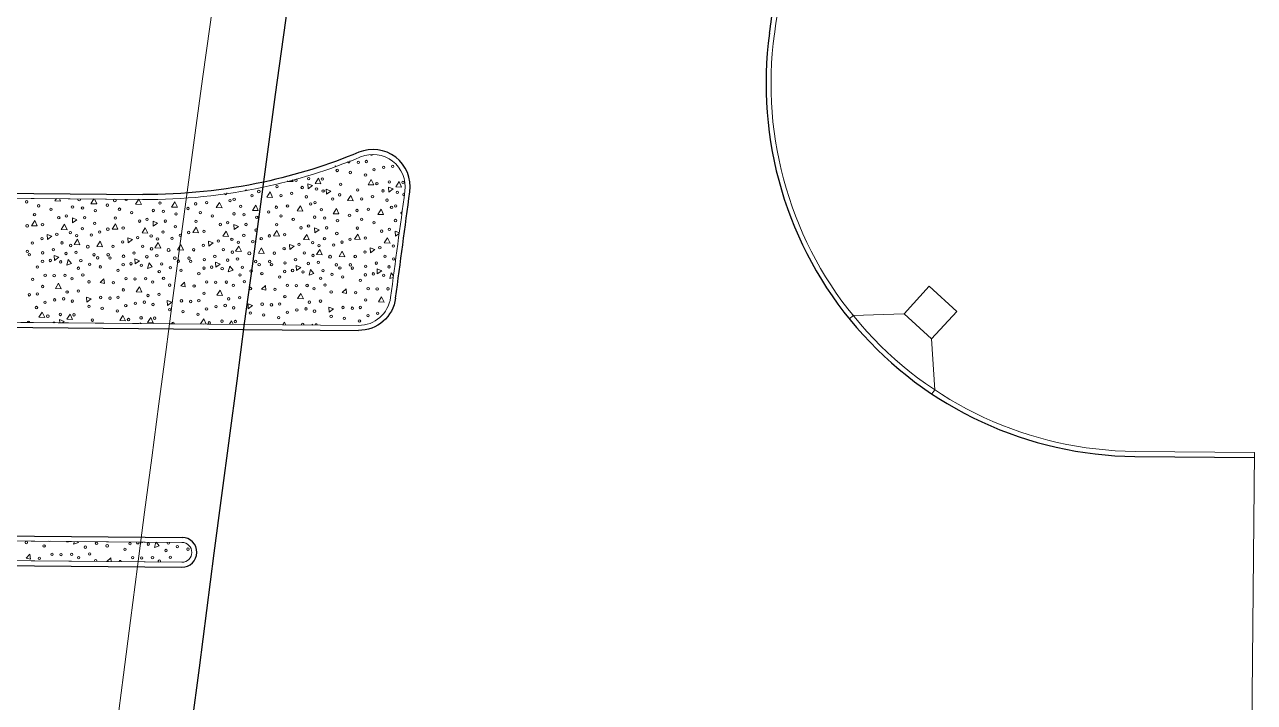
# Model space of a CAD drawing. Extents: x 2536801 to 2538856, y 7112140 to 7131569.
# Drawn here: x 2538397.8 to 2538563, y 7129198 to 7129289 of the extents above; entities that cross this region are included whole.
import ezdxf

# ---------------------------------------------------------------- set-up
doc = ezdxf.new("R2010")
doc.units = 0
doc.header["$LTSCALE"] = 100
doc.header["$MEASUREMENT"] = 0
for name, color, linetype, lineweight in [('D_BOC_FR', 3, 'Continuous', 13), ('D_BOC_MISC', 6, 'Continuous', 13), ('D_BOC_XST', 4, 'Continuous', 13), ('D_CTB_1', 2, 'Continuous', 0), ('D_EOS_ML', 7, 'Continuous', 30), ('D_EOT_ML', 7, 'Continuous', 13), ('D_FOC_FR', 3, 'Continuous', 30), ('D_FOC_XST', 4, 'Continuous', 30), ('D_RIPRAP_1', 7, 'Continuous', 0)]:
    doc.layers.add(name, color=color, linetype=linetype, lineweight=lineweight)

msp = doc.modelspace()

# ---------------------------------------------------------------- linework, layer by layer
at = {"layer": 'D_BOC_FR', "lineweight": 0, "extrusion": (0, 0, -1)}
msp.add_arc((-2549393.07, 7127787.5), 10997.33, 7.840019, 7.905005, dxfattribs=at)
at = {"layer": 'D_BOC_MISC'}
for p, q in [((2538519.32, 7129253.83), (2538515.96, 7129250.13)), ((2538523.02, 7129250.46), (2538519.32, 7129253.83)), ((2538509.12, 7129249.89), (2538508.6, 7129249.47)), ((2538509.12, 7129249.89), (2538515.96, 7129250.13)), ((2538519.65, 7129246.76), (2538515.96, 7129250.13)), ((2538523.02, 7129250.46), (2538519.65, 7129246.76)), ((2538520.07, 7129239.93), (2538519.65, 7129246.76)), ((2538519.7, 7129239.38), (2538520.07, 7129239.93))]:
    msp.add_line(p, q, dxfattribs=at)
at = {"layer": 'D_BOC_XST', "lineweight": 0}
for p, q in [((2538269.04, 7129266.77), (2538413.66, 7129265.5)), ((2538231.88, 7129250.43), (2538427.35, 7129248.71)), ((2538546.98, 7129231.66), (2538563.02, 7129231.52)), ((2538327.77, 7129220.26), (2538418.95, 7129219.45)), ((2538327.74, 7129217.59), (2538418.93, 7129216.79))]:
    msp.add_line(p, q, dxfattribs=at)
at = {"layer": 'D_BOC_XST', "linetype": 'Continuous', "lineweight": 0}
msp.add_line((2538427.35, 7129248.71), (2538442.65, 7129248.58), dxfattribs=at)
at = {"layer": 'D_BOC_XST', "lineweight": 0, "flags": 128}
for points in [[(2538418.95, 7129219.45), (2538327.77, 7129220.26)], [(2538327.74, 7129217.59), (2538418.93, 7129216.79)]]:
    msp.add_lwpolyline(points, dxfattribs=at)
at = {"layer": 'D_BOC_XST', "lineweight": 0}
for centre, radius, start, end in [((2538547.41, 7129280.99), 49.33, 172.1595, 269.4957), ((2538444.61, 7129267.2), 4.33, 352.303, 112.5462), ((2538418.94, 7129218.12), 1.33, 269.4957, 89.4957)]:
    msp.add_arc(centre, radius, start, end, dxfattribs=at)
at = {"layer": 'D_BOC_XST', "linetype": 'Continuous', "lineweight": 0, "extrusion": (0, 0, -1)}
msp.add_arc((-2538414.32, 7129340.16), 74.67, 247.4538, 258.0051, dxfattribs=at)
at = {"layer": 'D_BOC_XST', "lineweight": 0, "extrusion": (0, 0, -1)}
for centre, radius, start, end in [((-2538414.32, 7129340.16), 74.67, 258.0051, 270.5043), ((-2549393.07, 7127787.5), 11043.67, 7.622195, 7.696977), ((-2538442.69, 7129252.91), 4.33, 187.6222, 270.5043)]:
    msp.add_arc(centre, radius, start, end, dxfattribs=at)
at = {"layer": 'D_CTB_1', "linetype": 'Continuous', "lineweight": 0, "ltscale": 0.025, "extrusion": (0, 0, -1)}
msp.add_arc((-2549729.58, 7127736.07), 11516, 6.670132, 11.529987, dxfattribs=at)
at = {"layer": 'D_EOS_ML', "extrusion": (0, 0, -1)}
for radius, start, end in [(11515, 1.824925, 11.529987), (11485, 1.824925, 10.322938), (11403, 3.52727, 8.520802)]:
    msp.add_arc((-2549729.58, 7127736.07), radius, start, end, dxfattribs=at)
at = {"layer": 'D_EOT_ML', "extrusion": (0, 0, -1)}
for radius, start, end in [(11527, 1.824925, 11.529987), (11473, 1.824925, 10.322649), (11413, 3.65794, 8.372641)]:
    msp.add_arc((-2549729.58, 7127736.07), radius, start, end, dxfattribs=at)
at = {"layer": 'D_FOC_FR', "extrusion": (0, 0, -1)}
msp.add_arc((-2549393.07, 7127787.5), 10998, 7.840548, 7.881945, dxfattribs=at)
at = {"layer": 'D_FOC_XST'}
for p, q in [((2538269.04, 7129267.44), (2538413.67, 7129266.17)), ((2538231.79, 7129249.77), (2538427.27, 7129248.05)), ((2538427.27, 7129248.05), (2538442.64, 7129247.91)), ((2538546.97, 7129230.99), (2538563.01, 7129230.85)), ((2538327.77, 7129220.92), (2538418.96, 7129220.12)), ((2538327.74, 7129216.92), (2538418.92, 7129216.12))]:
    msp.add_line(p, q, dxfattribs=at)
at = {"layer": 'D_FOC_XST', "color": 131, "lineweight": 13}
msp.add_line((2538562.65, 7129190.19), (2538563.02, 7129231.52), dxfattribs=at)
at = {"layer": 'D_FOC_XST'}
for centre, radius, start, end in [((2538547.41, 7129280.99), 50, 172.1595, 269.4957), ((2538444.61, 7129267.2), 5, 352.303, 112.5462), ((2538418.94, 7129218.12), 2, 269.4957, 89.4957)]:
    msp.add_arc(centre, radius, start, end, dxfattribs=at)
at = {"layer": 'D_FOC_XST', "extrusion": (0, 0, -1)}
for centre, radius, start, end in [((-2538414.32, 7129340.16), 74, 247.4538, 257.8199), ((-2538414.32, 7129340.16), 74, 257.8199, 270.5043), ((-2549393.07, 7127787.5), 11043, 7.622195, 7.696977), ((-2538442.69, 7129252.91), 5, 187.6222, 270.5043)]:
    msp.add_arc(centre, radius, start, end, dxfattribs=at)
at = {"layer": 'D_RIPRAP_1', "color": 7, "linetype": 'Continuous', "lineweight": 0}
for p, q in [((2538407.94, 7129254.35), (2538408.46, 7129254.84)), ((2538408.46, 7129254.84), (2538408.52, 7129254.21)), ((2538408.52, 7129254.21), (2538407.94, 7129254.35)), ((2538418.79, 7129253.9), (2538419.3, 7129254.39)), ((2538419.37, 7129253.76), (2538418.79, 7129253.9)), ((2538419.3, 7129254.39), (2538419.37, 7129253.76)), ((2538429.63, 7129253.45), (2538430.15, 7129253.94)), ((2538430.21, 7129253.31), (2538429.63, 7129253.45)), ((2538430.15, 7129253.94), (2538430.21, 7129253.31)), ((2538440.48, 7129253), (2538441, 7129253.49)), ((2538441, 7129253.49), (2538441.06, 7129252.86)), ((2538441.06, 7129252.86), (2538440.48, 7129253)), ((2538398.01, 7129217.35), (2538398.53, 7129217.85)), ((2538398.59, 7129217.22), (2538398.01, 7129217.35)), ((2538398.53, 7129217.85), (2538398.59, 7129217.22)), ((2538408.86, 7129216.9), (2538409.37, 7129217.4)), ((2538408.96, 7129216.87), (2538408.86, 7129216.9)), ((2538409.37, 7129217.4), (2538409.42, 7129216.87))]:
    msp.add_line(p, q, dxfattribs=at)
at = {"layer": 'D_RIPRAP_1', "color": 7, "linetype": 'Continuous', "lineweight": 0, "flags": 128}
for points in [[(2538439.6, 7129270.02), (2538439.52, 7129269.95), (2538439.52, 7129269.99)], [(2538433.75, 7129268.13), (2538433.87, 7129267.88), (2538433.09, 7129267.91), (2538433.13, 7129267.97)], [(2538427.72, 7129266.79), (2538427.5, 7129266.63), (2538427.49, 7129266.76)], [(2538402.49, 7129265.6), (2538402.65, 7129265.26), (2538401.87, 7129265.29), (2538402.07, 7129265.6)], [(2538407.18, 7129265.56), (2538407.49, 7129264.89), (2538406.71, 7129264.92), (2538407.12, 7129265.56)], [(2538413.17, 7129265.51), (2538413.49, 7129264.81), (2538412.72, 7129264.84), (2538413.14, 7129265.51)], [(2538448.13, 7129260.91), (2538447.64, 7129260.54), (2538447.6, 7129261.21), (2538448.15, 7129261)], [(2538447.34, 7129255.03), (2538446.86, 7129254.87), (2538447.07, 7129255.62), (2538447.37, 7129255.24)], [(2538402.52, 7129248.93), (2538402.5, 7129249.36), (2538403.12, 7129249.12), (2538402.86, 7129248.93)], [(2538413.35, 7129248.84), (2538413.35, 7129248.91), (2538413.53, 7129248.84)], [(2538421.79, 7129248.76), (2538421.43, 7129248.78), (2538421.87, 7129249.47), (2538422.2, 7129248.76)], [(2538425.32, 7129248.73), (2538425.61, 7129249.19), (2538425.83, 7129248.73)], [(2538432.49, 7129248.67), (2538432.72, 7129249.02), (2538432.88, 7129248.66)], [(2538436.39, 7129248.63), (2538436.46, 7129248.74), (2538436.51, 7129248.63)], [(2538404.91, 7129219.58), (2538405.03, 7129219.43), (2538404.39, 7129219.22), (2538404.49, 7129219.58)], [(2538413.72, 7129219.5), (2538413.57, 7129219.39), (2538413.57, 7129219.5)], [(2538415.48, 7129219.48), (2538415.88, 7129218.98), (2538415.24, 7129218.77), (2538415.44, 7129219.48)]]:
    msp.add_lwpolyline(points, dxfattribs=at)
for points in [[(2538437.61, 7129267.6), (2538436.83, 7129267.63), (2538437.27, 7129268.33)], [(2538444.72, 7129267.43), (2538443.94, 7129267.46), (2538444.38, 7129268.16)], [(2538431.12, 7129265.76), (2538430.34, 7129265.8), (2538430.78, 7129266.49)], [(2538435.89, 7129266.92), (2538435.85, 7129267.59), (2538436.47, 7129267.35)], [(2538438.35, 7129266.18), (2538438.31, 7129266.85), (2538438.93, 7129266.61)], [(2538446.74, 7129266.47), (2538446.7, 7129267.14), (2538447.32, 7129266.9)], [(2538448.46, 7129267.15), (2538447.68, 7129267.18), (2538448.12, 7129267.88)], [(2538418.34, 7129264.44), (2538417.56, 7129264.47), (2538418, 7129265.16)], [(2538424.34, 7129264.36), (2538423.56, 7129264.39), (2538424, 7129265.09)], [(2538429.19, 7129263.99), (2538428.41, 7129264.02), (2538428.85, 7129264.71)], [(2538435.19, 7129263.91), (2538434.41, 7129263.94), (2538434.85, 7129264.64)], [(2538441.96, 7129265.31), (2538441.19, 7129265.35), (2538441.63, 7129266.04)], [(2538404.25, 7129262.35), (2538404.22, 7129263.02), (2538404.83, 7129262.77)], [(2538440.03, 7129263.54), (2538439.25, 7129263.57), (2538439.69, 7129264.26)], [(2538446.03, 7129263.46), (2538445.26, 7129263.49), (2538445.7, 7129264.19)], [(2538399.5, 7129261.93), (2538398.72, 7129261.96), (2538399.16, 7129262.65)], [(2538403.51, 7129261.42), (2538402.73, 7129261.46), (2538403.17, 7129262.15)], [(2538410.34, 7129261.48), (2538409.57, 7129261.51), (2538410.01, 7129262.2)], [(2538414.36, 7129260.97), (2538413.58, 7129261.01), (2538414.02, 7129261.7)], [(2538415.1, 7129261.9), (2538415.06, 7129262.57), (2538415.68, 7129262.32)], [(2538421.19, 7129261.03), (2538420.41, 7129261.06), (2538420.85, 7129261.75)], [(2538425.95, 7129261.45), (2538425.91, 7129262.12), (2538426.53, 7129261.87)], [(2538436.79, 7129260.99), (2538436.76, 7129261.66), (2538437.37, 7129261.42)], [(2538400.88, 7129260.13), (2538400.84, 7129260.8), (2538401.46, 7129260.56)], [(2538405.24, 7129259.41), (2538404.47, 7129259.45), (2538404.91, 7129260.14)], [(2538408.29, 7129259.15), (2538407.51, 7129259.18), (2538407.95, 7129259.88)], [(2538411.72, 7129259.68), (2538411.69, 7129260.35), (2538412.3, 7129260.11)], [(2538416.09, 7129258.96), (2538415.31, 7129259), (2538415.75, 7129259.69)], [(2538422.57, 7129259.23), (2538422.53, 7129259.9), (2538423.15, 7129259.66)], [(2538425.2, 7129260.52), (2538424.43, 7129260.56), (2538424.87, 7129261.25)], [(2538432.04, 7129260.58), (2538431.26, 7129260.61), (2538431.7, 7129261.3)], [(2538436.05, 7129260.07), (2538435.27, 7129260.11), (2538435.71, 7129260.8)], [(2538442.88, 7129260.13), (2538442.11, 7129260.16), (2538442.55, 7129260.85)], [(2538446.9, 7129259.62), (2538446.12, 7129259.65), (2538446.56, 7129260.35)], [(2538419.14, 7129258.7), (2538418.36, 7129258.73), (2538418.8, 7129259.43)], [(2538426.94, 7129258.51), (2538426.16, 7129258.55), (2538426.6, 7129259.24)], [(2538429.98, 7129258.25), (2538429.21, 7129258.28), (2538429.65, 7129258.98)], [(2538433.42, 7129258.78), (2538433.38, 7129259.45), (2538434, 7129259.21)], [(2538437.78, 7129258.06), (2538437.01, 7129258.1), (2538437.45, 7129258.79)], [(2538440.83, 7129257.8), (2538440.05, 7129257.83), (2538440.49, 7129258.53)], [(2538444.26, 7129258.33), (2538444.23, 7129259), (2538444.84, 7129258.76)], [(2538401.81, 7129257.29), (2538401.77, 7129257.96), (2538402.39, 7129257.72)], [(2538404.11, 7129256.88), (2538403.48, 7129256.67), (2538403.68, 7129257.42)], [(2538412.65, 7129256.84), (2538412.62, 7129257.51), (2538413.24, 7129257.27)], [(2538414.96, 7129256.43), (2538414.32, 7129256.22), (2538414.53, 7129256.97)], [(2538423.5, 7129256.39), (2538423.47, 7129257.06), (2538424.08, 7129256.82)], [(2538425.81, 7129255.98), (2538425.17, 7129255.77), (2538425.38, 7129256.52)], [(2538434.35, 7129255.94), (2538434.31, 7129256.61), (2538434.93, 7129256.37)], [(2538436.65, 7129255.53), (2538436.02, 7129255.32), (2538436.22, 7129256.07)], [(2538445.19, 7129255.49), (2538445.16, 7129256.16), (2538445.78, 7129255.92)], [(2538402.72, 7129253.5), (2538401.94, 7129253.53), (2538402.38, 7129254.23)], [(2538413.57, 7129253.05), (2538412.79, 7129253.08), (2538413.23, 7129253.78)], [(2538424.41, 7129252.6), (2538423.64, 7129252.63), (2538424.08, 7129253.33)], [(2538406.17, 7129251.72), (2538406.13, 7129252.39), (2538406.75, 7129252.15)], [(2538417.01, 7129251.27), (2538416.98, 7129251.94), (2538417.59, 7129251.7)], [(2538427.86, 7129250.82), (2538427.82, 7129251.49), (2538428.44, 7129251.25)], [(2538435.26, 7129252.15), (2538434.48, 7129252.18), (2538434.92, 7129252.88)], [(2538446.11, 7129251.7), (2538445.33, 7129251.73), (2538445.77, 7129252.43)], [(2538400.52, 7129249.65), (2538399.74, 7129249.68), (2538400.18, 7129250.37)], [(2538404.26, 7129249.37), (2538403.48, 7129249.4), (2538403.92, 7129250.09)], [(2538411.36, 7129249.2), (2538410.59, 7129249.23), (2538411.02, 7129249.92)], [(2538438.71, 7129250.37), (2538438.67, 7129251.04), (2538439.29, 7129250.8)], [(2538415.1, 7129248.92), (2538414.33, 7129248.95), (2538414.77, 7129249.64)]]:
    msp.add_lwpolyline(points, close=True, dxfattribs=at)
at = {"layer": 'D_RIPRAP_1', "color": 7, "lineweight": 0, "flags": 128}
for points in [[(2538413.66, 7129265.5), (2538269.04, 7129266.77)], [(2538199.56, 7129250.72), (2538231.88, 7129250.43), (2538427.35, 7129248.71), (2538442.65, 7129248.58)]]:
    msp.add_lwpolyline(points, dxfattribs=at)
at = {"layer": 'D_RIPRAP_1', "color": 7, "linetype": 'Continuous', "lineweight": 0}
for centre, radius in [((2538442.63, 7129270.47), 0.163), ((2538443.72, 7129270.58), 0.163), ((2538444.75, 7129269.48), 0.163), ((2538446.04, 7129269.79), 0.163), ((2538447.26, 7129269.93), 0.163), ((2538434.28, 7129268.05), 0.163), ((2538435.97, 7129268.29), 0.163), ((2538437.79, 7129268.23), 0.163), ((2538439.8, 7129269.38), 0.163), ((2538441.58, 7129269.11), 0.163), ((2538443.6, 7129268.77), 0.163), ((2538446.81, 7129267.84), 0.163), ((2538448.63, 7129267.78), 0.163), ((2538429.27, 7129266.56), 0.163), ((2538431.7, 7129267.21), 0.163), ((2538433.69, 7129266.31), 0.163), ((2538435.1, 7129267.09), 0.163), ((2538437.02, 7129266.88), 0.163), ((2538437.91, 7129266.61), 0.163), ((2538440.26, 7129267.52), 0.163), ((2538442.54, 7129266.76), 0.163), ((2538445.13, 7129267.6), 0.163), ((2538445.95, 7129266.64), 0.163), ((2538447.87, 7129266.43), 0.163), ((2538398.07, 7129265.17), 0.163), ((2538399.7, 7129264.63), 0.163), ((2538408.91, 7129264.72), 0.163), ((2538409.93, 7129265.35), 0.163), ((2538415.99, 7129265.01), 0.163), ((2538420.78, 7129264.9), 0.163), ((2538422.28, 7129265.07), 0.163), ((2538425.4, 7129265.33), 0.163), ((2538425.96, 7129265.52), 0.163), ((2538426.83, 7129264.56), 0.163), ((2538428.34, 7129265.99), 0.163), ((2538432.25, 7129266), 0.163), ((2538433.13, 7129264.62), 0.163), ((2538435.66, 7129265.84), 0.163), ((2538436.25, 7129264.88), 0.163), ((2538436.81, 7129265.07), 0.163), ((2538439.19, 7129265.54), 0.163), ((2538440.12, 7129266.11), 0.163), ((2538443.1, 7129265.55), 0.163), ((2538444.54, 7129265.86), 0.163), ((2538446.5, 7129265.39), 0.163), ((2538447.66, 7129264.62), 0.163), ((2538399.14, 7129263.44), 0.163), ((2538401.35, 7129264.17), 0.163), ((2538402.4, 7129263.03), 0.163), ((2538403.41, 7129263.27), 0.163), ((2538404.24, 7129264.46), 0.163), ((2538405.59, 7129264.34), 0.163), ((2538405.86, 7129263.03), 0.163), ((2538407.3, 7129263.99), 0.163), ((2538409.98, 7129262.99), 0.163), ((2538410.55, 7129264.18), 0.163), ((2538412.2, 7129263.72), 0.163), ((2538414.26, 7129262.82), 0.163), ((2538415.09, 7129264.01), 0.163), ((2538416.44, 7129263.89), 0.163), ((2538418.15, 7129263.54), 0.163), ((2538419.76, 7129264.27), 0.163), ((2538421.4, 7129263.73), 0.163), ((2538423.04, 7129263.27), 0.163), ((2538425.94, 7129263.56), 0.163), ((2538427.28, 7129263.44), 0.163), ((2538429, 7129263.09), 0.163), ((2538430.61, 7129263.82), 0.163), ((2538431.62, 7129264.45), 0.163), ((2538432.24, 7129263.28), 0.163), ((2538433.89, 7129262.82), 0.163), ((2538436.78, 7129263.11), 0.163), ((2538437.68, 7129264.11), 0.163), ((2538438.13, 7129262.99), 0.163), ((2538441.45, 7129263.37), 0.163), ((2538442.47, 7129264), 0.163), ((2538443.09, 7129262.83), 0.163), ((2538443.98, 7129264.17), 0.163), ((2538447.1, 7129264.43), 0.163), ((2538398.15, 7129261.95), 0.163), ((2538400.21, 7129262.1), 0.163), ((2538405.56, 7129261.56), 0.163), ((2538407.21, 7129262.27), 0.163), ((2538408.99, 7129261.5), 0.163), ((2538411.05, 7129261.65), 0.163), ((2538413.25, 7129262.58), 0.163), ((2538416.71, 7129262.58), 0.163), ((2538418.06, 7129261.82), 0.163), ((2538420.83, 7129262.54), 0.163), ((2538421.9, 7129261.2), 0.163), ((2538424.1, 7129262.13), 0.163), ((2538425.1, 7129262.37), 0.163), ((2538427.55, 7129262.13), 0.163), ((2538428.9, 7129261.37), 0.163), ((2538431.68, 7129262.09), 0.163), ((2538434.94, 7129261.68), 0.163), ((2538435.95, 7129261.92), 0.163), ((2538438.4, 7129261.68), 0.163), ((2538439.84, 7129262.64), 0.163), ((2538442.52, 7129261.64), 0.163), ((2538444.74, 7129262.37), 0.163), ((2538445.79, 7129261.23), 0.163), ((2538446.8, 7129261.47), 0.163), ((2538447.63, 7129262.66), 0.163), ((2538398.83, 7129259.63), 0.163), ((2538400.13, 7129260.23), 0.163), ((2538402.14, 7129260.81), 0.163), ((2538402.83, 7129259.66), 0.163), ((2538403.96, 7129261.04), 0.163), ((2538404.81, 7129260.64), 0.163), ((2538406.78, 7129260.71), 0.163), ((2538407.9, 7129261.11), 0.163), ((2538410.98, 7129259.78), 0.163), ((2538412.99, 7129260.36), 0.163), ((2538414.81, 7129260.59), 0.163), ((2538415.66, 7129260.19), 0.163), ((2538416.41, 7129261.11), 0.163), ((2538417.62, 7129260.26), 0.163), ((2538418.74, 7129260.66), 0.163), ((2538419.84, 7129261.05), 0.163), ((2538423.83, 7129259.91), 0.163), ((2538425.65, 7129260.14), 0.163), ((2538426.51, 7129259.74), 0.163), ((2538427.26, 7129260.66), 0.163), ((2538428.47, 7129259.81), 0.163), ((2538429.59, 7129260.21), 0.163), ((2538430.69, 7129260.6), 0.163), ((2538432.75, 7129260.75), 0.163), ((2538436.5, 7129259.69), 0.163), ((2538438.1, 7129260.21), 0.163), ((2538439.75, 7129260.92), 0.163), ((2538440.44, 7129259.76), 0.163), ((2538441.53, 7129260.15), 0.163), ((2538443.59, 7129260.3), 0.163), ((2538398.18, 7129258.51), 0.163), ((2538398.44, 7129258.07), 0.163), ((2538400.24, 7129258.32), 0.163), ((2538401.66, 7129258.74), 0.163), ((2538403.38, 7129258.24), 0.163), ((2538404.01, 7129259.31), 0.163), ((2538404.72, 7129258.39), 0.163), ((2538406.3, 7129259.15), 0.199), ((2538407.14, 7129258.06), 0.163), ((2538409.03, 7129258.06), 0.163), ((2538409.68, 7129259.18), 0.163), ((2538411.09, 7129257.87), 0.163), ((2538412.51, 7129258.29), 0.163), ((2538413.67, 7129259.21), 0.163), ((2538414.86, 7129258.86), 0.163), ((2538415.57, 7129257.94), 0.163), ((2538417.15, 7129258.7), 0.199), ((2538420.52, 7129258.73), 0.163), ((2538421.82, 7129259.33), 0.163), ((2538424.52, 7129258.76), 0.163), ((2538425.71, 7129258.41), 0.163), ((2538428, 7129258.25), 0.199), ((2538431.37, 7129258.28), 0.163), ((2538432.67, 7129258.88), 0.163), ((2538434.68, 7129259.46), 0.163), ((2538435.37, 7129258.31), 0.163), ((2538436.55, 7129257.96), 0.163), ((2538437.35, 7129259.29), 0.163), ((2538439.32, 7129259.36), 0.163), ((2538443.52, 7129258.43), 0.163), ((2538445.53, 7129259.01), 0.163), ((2538447.35, 7129259.24), 0.163), ((2538399.52, 7129256.42), 0.163), ((2538400.21, 7129257.17), 0.163), ((2538401.26, 7129257.3), 0.163), ((2538402.66, 7129257.11), 0.163), ((2538405.04, 7129256.26), 0.163), ((2538405.36, 7129257.28), 0.163), ((2538406.55, 7129256.78), 0.163), ((2538407.62, 7129257.65), 0.163), ((2538407.98, 7129256.44), 0.163), ((2538409.29, 7129257.62), 0.163), ((2538411.05, 7129256.72), 0.163), ((2538412.1, 7129256.85), 0.163), ((2538413.5, 7129256.66), 0.163), ((2538414.23, 7129257.79), 0.163), ((2538416.21, 7129256.83), 0.163), ((2538417.4, 7129256.33), 0.163), ((2538417.99, 7129257.61), 0.163), ((2538418.47, 7129257.2), 0.163), ((2538419.88, 7129257.61), 0.163), ((2538420.13, 7129257.17), 0.163), ((2538421.9, 7129256.27), 0.163), ((2538421.94, 7129257.42), 0.163), ((2538422.95, 7129256.4), 0.163), ((2538423.36, 7129257.84), 0.163), ((2538424.35, 7129256.21), 0.163), ((2538425.07, 7129257.34), 0.163), ((2538426.41, 7129257.49), 0.163), ((2538427.06, 7129256.38), 0.163), ((2538428.84, 7129257.16), 0.163), ((2538429.32, 7129256.75), 0.163), ((2538430.72, 7129257.16), 0.163), ((2538430.98, 7129256.72), 0.163), ((2538432.78, 7129256.97), 0.163), ((2538434.2, 7129257.39), 0.163), ((2538435.92, 7129256.89), 0.163), ((2538437.26, 7129257.04), 0.163), ((2538438.84, 7129257.8), 0.199), ((2538439.68, 7129256.71), 0.163), ((2538440.16, 7129256.3), 0.163), ((2538441.57, 7129256.71), 0.163), ((2538441.83, 7129256.27), 0.163), ((2538442.22, 7129257.83), 0.163), ((2538443.63, 7129256.52), 0.163), ((2538445.05, 7129256.94), 0.163), ((2538446.21, 7129257.86), 0.163), ((2538446.77, 7129256.44), 0.163), ((2538447.4, 7129257.51), 0.163), ((2538398.89, 7129254.76), 0.163), ((2538400.57, 7129255.31), 0.163), ((2538401.78, 7129255.27), 0.163), ((2538403.22, 7129255.29), 0.163), ((2538404.16, 7129254.85), 0.163), ((2538405.63, 7129255.35), 0.163), ((2538410.36, 7129255.97), 0.163), ((2538411.42, 7129254.86), 0.163), ((2538412.63, 7129254.82), 0.163), ((2538414.07, 7129254.84), 0.163), ((2538415.89, 7129255.81), 0.163), ((2538416.47, 7129254.9), 0.163), ((2538418.83, 7129255.99), 0.163), ((2538421.21, 7129255.52), 0.163), ((2538426.73, 7129255.36), 0.163), ((2538428.24, 7129255.88), 0.163), ((2538429.68, 7129255.54), 0.163), ((2538432.06, 7129255.07), 0.163), ((2538432.75, 7129255.82), 0.163), ((2538433.8, 7129255.95), 0.163), ((2538435.2, 7129255.76), 0.163), ((2538437.58, 7129254.91), 0.163), ((2538437.9, 7129255.93), 0.163), ((2538439.09, 7129255.43), 0.163), ((2538440.52, 7129255.09), 0.163), ((2538442.9, 7129254.62), 0.163), ((2538443.59, 7129255.37), 0.163), ((2538444.64, 7129255.5), 0.163), ((2538446.04, 7129255.31), 0.163), ((2538400.23, 7129253.8), 0.163), ((2538403.52, 7129253.05), 0.163), ((2538405.02, 7129253.19), 0.163), ((2538406.45, 7129254.43), 0.163), ((2538409.73, 7129254.31), 0.163), ((2538411.07, 7129253.35), 0.163), ((2538415.01, 7129254.4), 0.163), ((2538417.3, 7129253.98), 0.163), ((2538420.58, 7129253.86), 0.163), ((2538422.27, 7129254.41), 0.163), ((2538423.47, 7129254.37), 0.163), ((2538424.92, 7129254.39), 0.163), ((2538425.85, 7129253.95), 0.163), ((2538427.32, 7129254.45), 0.163), ((2538428.15, 7129253.53), 0.163), ((2538431.43, 7129253.41), 0.163), ((2538433.11, 7129253.96), 0.163), ((2538434.32, 7129253.92), 0.163), ((2538435.76, 7129253.94), 0.163), ((2538436.7, 7129253.5), 0.163), ((2538438.17, 7129254), 0.163), ((2538438.99, 7129253.08), 0.163), ((2538442.27, 7129252.96), 0.163), ((2538443.96, 7129253.51), 0.163), ((2538445.17, 7129253.47), 0.163), ((2538446.61, 7129253.49), 0.163), ((2538398.43, 7129252.69), 0.163), ((2538399.52, 7129252.8), 0.163), ((2538400.55, 7129251.69), 0.163), ((2538401.84, 7129252.01), 0.163), ((2538403.06, 7129252.15), 0.163), ((2538404.21, 7129251.84), 0.163), ((2538408.03, 7129252.33), 0.163), ((2538409.28, 7129252.24), 0.163), ((2538410.36, 7129252.35), 0.163), ((2538412.69, 7129251.56), 0.163), ((2538413.9, 7129251.7), 0.163), ((2538414.37, 7129252.6), 0.163), ((2538415.06, 7129251.39), 0.163), ((2538415.87, 7129252.74), 0.163), ((2538418.88, 7129251.88), 0.163), ((2538420.13, 7129251.79), 0.163), ((2538421.21, 7129251.9), 0.163), ((2538421.92, 7129252.9), 0.163), ((2538425.22, 7129252.15), 0.163), ((2538426.71, 7129252.29), 0.163), ((2538429.72, 7129251.43), 0.163), ((2538430.97, 7129251.34), 0.163), ((2538432.06, 7129251.45), 0.163), ((2538432.77, 7129252.45), 0.163), ((2538436.06, 7129251.7), 0.163), ((2538437.56, 7129251.84), 0.163), ((2538443.61, 7129252), 0.163), ((2538399.4, 7129250.98), 0.163), ((2538400.93, 7129249.82), 0.163), ((2538402.61, 7129250.05), 0.163), ((2538404.43, 7129250), 0.163), ((2538406.45, 7129251.14), 0.163), ((2538408.23, 7129250.88), 0.163), ((2538410.25, 7129250.53), 0.163), ((2538411.4, 7129251.24), 0.163), ((2538417.29, 7129250.69), 0.163), ((2538419.08, 7129250.43), 0.163), ((2538421.09, 7129250.08), 0.163), ((2538422.24, 7129250.79), 0.163), ((2538423.53, 7129251.11), 0.163), ((2538424.75, 7129251.25), 0.163), ((2538425.9, 7129250.94), 0.163), ((2538428.14, 7129250.24), 0.163), ((2538429.92, 7129249.98), 0.163), ((2538431.94, 7129249.63), 0.163), ((2538433.09, 7129250.34), 0.163), ((2538434.38, 7129250.66), 0.163), ((2538435.6, 7129250.8), 0.163), ((2538436.75, 7129250.49), 0.163), ((2538438.99, 7129249.79), 0.163), ((2538440.57, 7129250.98), 0.163), ((2538441.82, 7129250.89), 0.163), ((2538442.9, 7129250.99), 0.163), ((2538443.94, 7129249.89), 0.163), ((2538445.23, 7129250.21), 0.163), ((2538406.91, 7129249.29), 0.163), ((2538411.77, 7129249.37), 0.163), ((2538413.46, 7129249.6), 0.163), ((2538415.28, 7129249.55), 0.163), ((2538424.31, 7129249.15), 0.163), ((2538426.13, 7129249.1), 0.163), ((2538440.77, 7129249.53), 0.163), ((2538442.79, 7129249.18), 0.163), ((2538398.05, 7129219.44), 0.163), ((2538400.43, 7129218.98), 0.163), ((2538405.96, 7129218.81), 0.163), ((2538407.47, 7129219.33), 0.163), ((2538408.9, 7129218.99), 0.163), ((2538411.28, 7129218.53), 0.163), ((2538411.97, 7129219.28), 0.163), ((2538414.42, 7129219.22), 0.163), ((2538416.8, 7129218.36), 0.163), ((2538418.31, 7129218.88), 0.163), ((2538419.75, 7129218.54), 0.163), ((2538399.8, 7129217.32), 0.163), ((2538401.49, 7129217.86), 0.163), ((2538402.7, 7129217.82), 0.163), ((2538404.14, 7129217.84), 0.163), ((2538405.08, 7129217.4), 0.163), ((2538406.54, 7129217.9), 0.163), ((2538412.34, 7129217.41), 0.163), ((2538413.54, 7129217.37), 0.163), ((2538414.99, 7129217.39), 0.163), ((2538417.39, 7129217.45), 0.163)]:
    msp.add_circle(centre, radius, dxfattribs=at)
at = {"layer": 'D_RIPRAP_1', "color": 7, "lineweight": 0}
for centre, radius, start, end in [((2538444.61, 7129267.2), 4.33, 352.303, 112.5462), ((2538442.69, 7129252.91), 4.33, 269.4957, 352.3778), ((2538418.94, 7129218.12), 1.33, 269.4957, 89.4957)]:
    msp.add_arc(centre, radius, start, end, dxfattribs=at)
at = {"layer": 'D_RIPRAP_1', "color": 7, "linetype": 'Continuous', "lineweight": 0}
for centre, start, end in [((2538444.43, 7129271.59), 217.5157, 338.6384), ((2538441.38, 7129270.57), 171.3841, 47.7769), ((2538424.81, 7129266.29), 173.871, 24.1876), ((2538448.76, 7129266.16), 53.7875, 290.8933), ((2538405.14, 7129265.46), 134.9675, 44.0238), ((2538411.44, 7129265.52), 178.0957, 0.8957), ((2538448.53, 7129263.66), 90.5678, 254.113), ((2538398.34, 7129248.98), 356.6305, 182.3609), ((2538401.75, 7129248.86), 29.3885, 149.6028), ((2538417.76, 7129248.84), 344.6463, 194.345), ((2538422.62, 7129248.92), 271.5159, 267.4754), ((2538435.15, 7129248.7), 339.6298, 199.3615), ((2538436.97, 7129248.65), 353.2029, 185.7885), ((2538401.12, 7129219.73), 224.9954, 313.9959), ((2538403.57, 7129219.67), 208.1673, 330.824), ((2538413.02, 7129219.4), 141.3832, 37.6081), ((2538417.13, 7129219.38), 148.1797, 30.8116), ((2538407.37, 7129216.98), 325.1662, 213.8251), ((2538410.65, 7129216.87), 357.1098, 181.8816), ((2538415.92, 7129216.95), 302.6695, 236.3219)]:
    msp.add_arc(centre, 0.163, start, end, dxfattribs=at)
at = {"layer": 'D_RIPRAP_1', "color": 7, "lineweight": 0, "extrusion": (0, 0, -1)}
for centre, radius, start, end in [((-2538414.32, 7129340.16), 74.67, 247.4538, 258.0051), ((-2538414.32, 7129340.16), 74.67, 258.0051, 270.5043), ((-2549393.07, 7127787.5), 11043.67, 7.622195, 7.696977)]:
    msp.add_arc(centre, radius, start, end, dxfattribs=at)

doc.saveas('drawing.dxf')
